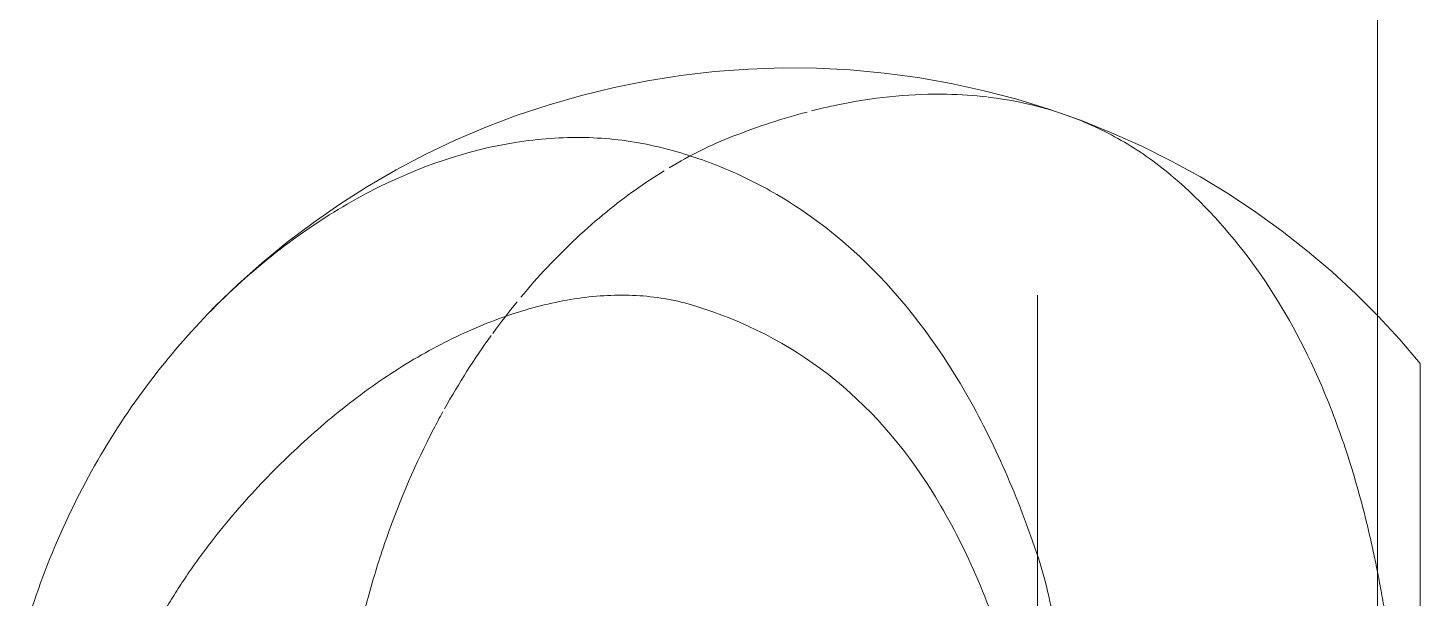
# Model space of a CAD drawing. Header units: millimetres. Extents: x -4000 to 187956, y -58990 to 162485.
# Drawn here: x 80281.7 to 80584, y 7578 to 7701.8 of the extents above; entities that cross this region are included whole.
import ezdxf

# ---------------------------------------------------------------- set-up
doc = ezdxf.new("R2010")
doc.units = ezdxf.units.MM
doc.layers.add('A-WALL', color=113, linetype='Continuous', lineweight=13)
doc.layers.add('P-SANR-FIXT', color=6, linetype='Continuous', lineweight=9)

# ---------------------------------------------------------------- blocks, each defined once
blk = doc.blocks.new('C307 - C307-V892-FFS - TANG 1')
at = {"layer": 'P-SANR-FIXT', "color": 253}
for p, q in [((-121.6, -83.09), (-96.2, -83.09)), ((-119.28, -83.09), (-93.12, -83.09)), ((-96.2, -83.09), (-92.36, -83.09)), ((-92.28, -83.09), (-77.2, -83.09)), ((-91.56, -83.09), (-90.1, -83.09)), ((-76.71, -83.09), (-42.56, -83.09))]:
    blk.add_line(p, q, dxfattribs=at)
at = {"layer": 'P-SANR-FIXT', "color": 254}
for p, q in [((-90.1, -83.09), (-73.05, -83.09)), ((-73.05, -83.09), (-45.61, -83.09))]:
    blk.add_line(p, q, dxfattribs=at)
at = {"layer": 'P-SANR-FIXT', "color": 252, "flags": 128}
blk.add_lwpolyline([(-106.75, 0), (-111.96, -4.44), (-117.02, -9.11)], dxfattribs=at)
blk.add_lwpolyline([(-106.75, 0), (-111.96, -4.44), (-117.02, -9.11)], dxfattribs=at)
at = {"layer": 'P-SANR-FIXT', "color": 250, "flags": 128}
for points in [[(-117.17, -9.26), (-121.91, -14), (-126.63, -19.11), (-131.17, -24.44), (-135.51, -29.97), (-139.64, -35.7), (-143.56, -41.62), (-147.25, -47.73), (-150.7, -54.01), (-153.91, -60.45), (-156.87, -67.05), (-159.56, -73.78), (-161.98, -80.64), (-164.13, -87.62), (-165.99, -94.7), (-167.56, -101.87), (-168.83, -109.11), (-169.81, -116.41), (-170.49, -123.75), (-170.86, -131.12), (-170.92, -138.5), (-170.69, -145.88), (-170.14, -153.23), (-169.3, -160.55), (-168.15, -167.82), (-166.71, -175.02), (-164.97, -182.14), (-162.95, -189.17), (-160.65, -196.08), (-158.07, -202.87), (-155.23, -209.53), (-152.13, -216.04), (-148.78, -222.39), (-145.19, -228.58), (-141.37, -234.58), (-137.33, -240.4), (-133.08, -246.02), (-128.63, -251.43), (-123.99, -256.64), (-119.17, -261.63), (-116.28, -264.43)], [(-117.17, -9.26), (-121.91, -14), (-126.63, -19.11), (-131.17, -24.44), (-135.51, -29.97), (-139.64, -35.7), (-143.56, -41.62), (-147.25, -47.73), (-150.7, -54.01), (-153.91, -60.45), (-156.87, -67.05), (-159.56, -73.78), (-160.63, -76.71)]]:
    blk.add_lwpolyline(points, dxfattribs=at)
at = {"layer": 'P-SANR-FIXT', "color": 252}
for points in [[(-105.94, 0), (-106.68, 0), (-106.91, 0), (-106.64, 0)], [(-105.94, 0), (-106.68, 0), (-106.91, 0), (-106.64, 0)], [(-103.1, 0), (-104.31, 0), (-105.26, 0), (-105.94, 0)]]:
    blk.add_open_spline(points, degree=3, dxfattribs=at)
at = {"layer": 'P-SANR-FIXT', "color": 90}
for points, knots in [([(-106.26, 0), (-105.93, 0), (-105.32, 0), (-104.45, 0), (-104.29, 0)], [-0.85574122, -0.85574122, -0.85574122, -0.85574122, -0.79166667, -0.77777778, -0.77777778, -0.77777778, -0.77777778]), ([(-106.26, 0), (-105.93, 0), (-105.32, 0), (-104.45, 0), (-104.29, 0)], [-0.85574122, -0.85574122, -0.85574122, -0.85574122, -0.79166667, -0.77777778, -0.77777778, -0.77777778, -0.77777778]), ([(-98.7, 0), (-98.43, 0), (-96.76, 0), (-94.84, 0), (-93.05, 0)], [-0.66535108, -0.66535108, -0.66535108, -0.66535108, -0.65277778, -0.58936848, -0.58936848, -0.58936848, -0.58936848]), ([(-98.7, 0), (-98.43, 0), (-96.76, 0), (-94.84, 0), (-93.05, 0)], [-0.66535108, -0.66535108, -0.66535108, -0.66535108, -0.65277778, -0.58936848, -0.58936848, -0.58936848, -0.58936848]), ([(-90.04, 0), (-88.75, 0), (-86.22, 0), (-82.17, 0), (-79.42, 0), (-77.99, 0)], [-0.5555556, -0.5555556, -0.5555556, -0.5555556, -0.5138889, -0.4791667, -0.4444444, -0.4444444, -0.4444444, -0.4444444]), ([(-90.04, 0), (-88.75, 0), (-86.22, 0), (-82.17, 0), (-79.42, 0), (-77.99, 0)], [-0.5555556, -0.5555556, -0.5555556, -0.5555556, -0.5138889, -0.4791667, -0.4444444, -0.4444444, -0.4444444, -0.4444444])]:
    blk.add_open_spline(points, degree=3, knots=knots, dxfattribs=at)
at = {"layer": 'P-SANR-FIXT', "color": 252}
for points, knots in [([(-13.76, 0), (-14.4, 0), (-15.87, 0), (-18.13, 0), (-20.53, 0), (-22.88, 0), (-25.95, 0), (-29.66, 0), (-33.22, 0), (-35.99, 0), (-38.7, 0), (-41.98, 0), (-45.72, 0), (-49.3, 0), (-52.77, 0), (-56.11, 0), (-60.37, 0), (-71.42, 0), (-86.21, 0), (-99.72, 0), (-104.58, 0), (-105.94, 0)], [-0.9346148, -0.9346148, -0.9346148, -0.9346148, -0.925, -0.9125, -0.9, -0.8875, -0.875, -0.85, -0.825, -0.8125, -0.8, -0.775, -0.75, -0.725, -0.7, -0.675, -0.65, -0.6, -0.4, -0.2, 0, 0, 0, 0]), ([(-13.76, 0), (-14.4, 0), (-15.87, 0), (-18.13, 0), (-20.53, 0), (-22.88, 0), (-25.95, 0), (-29.66, 0), (-33.22, 0), (-35.99, 0), (-38.7, 0), (-41.98, 0), (-45.72, 0), (-49.3, 0), (-52.77, 0), (-56.11, 0), (-60.37, 0), (-71.42, 0), (-86.21, 0), (-97.47, 0), (-101.89, 0), (-103.1, 0)], [-0.9346148, -0.9346148, -0.9346148, -0.9346148, -0.925, -0.9125, -0.9, -0.8875, -0.875, -0.85, -0.825, -0.8125, -0.8, -0.775, -0.75, -0.725, -0.7, -0.675, -0.65, -0.6, -0.4, -0.2, -0.1, -0.1, -0.1, -0.1]), ([(-61.23, -9.21), (-59.81, -8.93), (-56.94, -8.4), (-52.54, -7.63), (-48.75, -7.05), (-45.65, -6.61), (-43.28, -6.3), (-40.86, -6), (-37.6, -5.62), (-33.43, -5.17), (-28.27, -4.69), (-23.02, -4.32), (-19.44, -4.13), (-17.67, -4.05)], [-0.3, -0.3, -0.3, -0.3, -0.275, -0.25, -0.225, -0.2125, -0.2, -0.1875, -0.175, -0.15, -0.125, -0.1, -0.07606, -0.07606, -0.07606, -0.07606])]:
    blk.add_open_spline(points, degree=3, knots=knots, dxfattribs=at)
at = {"layer": 'P-SANR-FIXT', "color": 90}
for points in [[(-104.29, 0), (-103.64, 0), (-102.07, 0), (-99.97, 0), (-98.78, 0)], [(-104.29, 0), (-103.64, 0), (-102.07, 0), (-99.97, 0), (-98.78, 0)], [(-92.26, 0), (-91.55, 0), (-90.81, 0), (-90.04, 0)], [(-92.26, 0), (-91.55, 0), (-90.81, 0), (-90.04, 0)], [(-77.99, 0), (-76.84, 0), (-74.49, 0), (-70.74, 0), (-66.78, 0), (-64.02, 0), (-62.6, 0)], [(-77.99, 0), (-76.84, 0), (-74.49, 0), (-70.74, 0), (-66.78, 0), (-64.02, 0), (-62.6, 0)], [(-62.6, 0), (-61.18, 0), (-58.28, 0), (-53.71, 0), (-48.96, 0), (-45.69, 0), (-44.03, 0)], [(-62.6, 0), (-61.18, 0), (-58.28, 0), (-53.71, 0), (-48.96, 0), (-45.69, 0), (-44.03, 0)]]:
    blk.add_open_spline(points, degree=3, dxfattribs=at)
at = {"layer": 'P-SANR-FIXT', "color": 250}
for points, knots in [([(-147.16, -53.55), (-141.72, -47.21), (-129.3, -35.81), (-110.04, -24.61), (-92.23, -17.39), (-80.04, -13.58), (-70.88, -11.27), (-65.52, -10.07), (-62.8, -9.52), (-61.45, -9.25)], [-1, -1, -1, -1, -0.8, -0.6, -0.5, -0.4, -0.35, -0.325, -0.3013114, -0.3013114, -0.3013114, -0.3013114]), ([(-164.6, -93.8), (-163.85, -87.56), (-161.4, -77.25), (-155.14, -64.02), (-150.05, -56.92), (-147.16, -53.55)], [-0.4798381, -0.4798381, -0.4798381, -0.4798381, -0.2857143, -0.1428571, 0, 0, 0, 0]), ([(-64.5, -82.9), (-61.94, -82.05), (-56.43, -80.55), (-46.83, -78.83), (-37.17, -77.74), (-30.8, -77.31), (-28.03, -77.18)], [-1, -1, -1, -1, -0.75, -0.5, -0.25, -0.0639123, -0.0639123, -0.0639123, -0.0639123]), ([(-153.77, -165.4), (-152.7, -161.05), (-150.07, -152.66), (-142.66, -137.08), (-127.96, -117.62), (-106.5, -101.36), (-83.64, -89.89), (-71.08, -85.09), (-64.5, -82.9)], [-1, -1, -1, -1, -0.892857, -0.785714, -0.571429, -0.285714, -0.142857, 0, 0, 0, 0]), ([(-42.56, -89.71), (-49.43, -91.87), (-62.35, -96.73), (-84.84, -108.52), (-106.16, -127.44), (-115.97, -146.85), (-119.28, -157.53)], [0, 0, 0, 0, 0.166667, 0.333333, 0.666667, 1, 1, 1, 1]), ([(-50.95, -302.34), (-58.32, -300.04), (-72.45, -294.62), (-98.49, -280.39), (-125.49, -257.6), (-147.02, -226.12), (-155.27, -199.55), (-156.2, -179.46), (-154.88, -170), (-153.77, -165.4)], [-1, -1, -1, -1, -0.9, -0.8, -0.6, -0.4, -0.2, -0.1, 0, 0, 0, 0]), ([(-96.2, -234.93), (-92.96, -238.94), (-85.96, -246.76), (-76, -256.16), (-68.31, -262.34), (-63.73, -265.76), (-60.17, -268.21), (-56.51, -270.58), (-52.74, -272.88), (-48.87, -275.07), (-44.89, -277.11), (-40.79, -279.02), (-36.58, -280.82), (-32.28, -282.46), (-27.89, -283.89), (-23.39, -285.11), (-17.27, -286.53), (-9.5, -287.76), (0.02, -288.2), (9.53, -287.75), (17.29, -286.53), (23.41, -285.11), (27.89, -283.88), (32.28, -282.46), (36.59, -280.82), (40.79, -279.02), (44.89, -277.11), (48.87, -275.07), (52.74, -272.88), (56.51, -270.58), (60.78, -267.81), (65.49, -264.51), (70.53, -260.57), (75.36, -256.56), (79.96, -252.4), (84.34, -248.13), (89.91, -242.37), (93.77, -237.94), (96.2, -234.93)], [0, 0, 0, 0, 0.076923, 0.153846, 0.192308, 0.211538, 0.230769, 0.25, 0.269231, 0.288462, 0.307692, 0.326923, 0.346154, 0.365385, 0.384615, 0.403846, 0.423077, 0.461538, 0.5, 0.538462, 0.576923, 0.596154, 0.615385, 0.634615, 0.653846, 0.673077, 0.692308, 0.711538, 0.730769, 0.75, 0.769231, 0.798077, 0.826923, 0.855769, 0.884615, 0.913462, 0.942308, 1, 1, 1, 1])]:
    blk.add_open_spline(points, degree=3, knots=knots, dxfattribs=at)
at = {"layer": 'P-SANR-FIXT', "color": 253}
for points, knots in [([(-161.6, -132.2), (-162.19, -129.88), (-164.47, -119.75), (-165.64, -106.86), (-164.97, -96.88), (-164.63, -94)], [-0.848685, -0.848685, -0.848685, -0.848685, -0.7857143, -0.5714286, -0.4819819, -0.4819819, -0.4819819, -0.4819819]), ([(-121.14, -195.28), (-123.39, -193.41), (-130.16, -187.42), (-139.8, -177.11), (-145.99, -168.41), (-148.57, -164.2)], [-0.3858562, -0.3858562, -0.3858562, -0.3858562, -0.3333333, -0.2222222, -0.1201593, -0.1201593, -0.1201593, -0.1201593]), ([(-39.1, -232.22), (-40.73, -231.93), (-46.67, -230.78), (-56.85, -228.36), (-73.39, -223.17), (-86.46, -217.51), (-95.01, -212.91), (-96.23, -212.24)], [-0.8872569, -0.8872569, -0.8872569, -0.8872569, -0.8611111, -0.7916667, -0.7222222, -0.5833333, -0.559915, -0.559915, -0.559915, -0.559915])]:
    blk.add_open_spline(points, degree=3, knots=knots, dxfattribs=at)
for points in [[(-156.09, -149.22), (-158.22, -143.78), (-159.98, -138.41), (-161.36, -133.13)], [(-149.24, -163.09), (-151.98, -158.5), (-154.26, -153.88), (-156.09, -149.22)], [(-121.47, -169.48), (-121.74, -173.58), (-121.58, -177.8), (-121.01, -182.1)], [(-113.3, -201.38), (-115.65, -199.67), (-117.93, -197.91), (-120.13, -196.11)], [(-96.91, -211.86), (-102.5, -208.74), (-107.81, -205.35), (-112.81, -201.74)]]:
    blk.add_open_spline(points, degree=3, dxfattribs=at)
at = {"layer": 'P-SANR-FIXT', "color": 250}
for points in [[(-119.28, -157.53), (-120.47, -161.4), (-121.19, -165.38), (-121.47, -169.48)], [(-121.01, -182.1), (-120.44, -186.39), (-118.49, -195.13), (-113.31, -208.48), (-105.99, -221.88), (-99.68, -230.6), (-96.2, -234.93)]]:
    blk.add_open_spline(points, degree=3, dxfattribs=at)
blk = doc.blocks.new('C307 - C307-V945-FFS - TANG 1')
at = {"layer": 'P-SANR-FIXT', "color": 253}
for p, q in [((-121.6, -83.09), (-96.2, -83.09)), ((-119.28, -83.09), (-93.12, -83.09)), ((-96.2, -83.09), (-92.36, -83.09)), ((-92.28, -83.09), (-77.2, -83.09)), ((-91.56, -83.09), (-90.1, -83.09)), ((-76.71, -83.09), (-42.56, -83.09))]:
    blk.add_line(p, q, dxfattribs=at)
at = {"layer": 'P-SANR-FIXT', "color": 254}
for p, q in [((-90.1, -83.09), (-73.05, -83.09)), ((-73.05, -83.09), (-45.61, -83.09))]:
    blk.add_line(p, q, dxfattribs=at)
at = {"layer": 'P-SANR-FIXT', "color": 252, "flags": 128}
blk.add_lwpolyline([(-106.75, 0), (-111.96, -4.44), (-117.02, -9.11)], dxfattribs=at)
blk.add_lwpolyline([(-106.75, 0), (-111.96, -4.44), (-117.02, -9.11)], dxfattribs=at)
at = {"layer": 'P-SANR-FIXT', "color": 250, "flags": 128}
for points in [[(-117.17, -9.26), (-121.91, -14), (-126.63, -19.11), (-131.17, -24.44), (-135.51, -29.97), (-139.64, -35.7), (-143.56, -41.62), (-147.25, -47.73), (-150.7, -54.01), (-153.91, -60.45), (-156.87, -67.05), (-159.56, -73.78), (-161.98, -80.64), (-164.13, -87.62), (-165.99, -94.7), (-167.56, -101.87), (-168.83, -109.11), (-169.81, -116.41), (-170.49, -123.75), (-170.86, -131.12), (-170.92, -138.5), (-170.69, -145.88), (-170.14, -153.23), (-169.3, -160.55), (-168.15, -167.82), (-166.71, -175.02), (-164.97, -182.14), (-162.95, -189.17), (-160.65, -196.08), (-158.07, -202.87), (-155.23, -209.53), (-152.13, -216.04), (-148.78, -222.39), (-145.19, -228.58), (-141.37, -234.58), (-137.33, -240.4), (-133.08, -246.02), (-128.63, -251.43), (-123.99, -256.64), (-119.17, -261.63), (-116.28, -264.43)], [(-117.17, -9.26), (-121.91, -14), (-126.63, -19.11), (-131.17, -24.44), (-135.51, -29.97), (-139.64, -35.7), (-143.56, -41.62), (-147.25, -47.73), (-150.7, -54.01), (-153.91, -60.45), (-156.87, -67.05), (-159.56, -73.78), (-160.63, -76.71)]]:
    blk.add_lwpolyline(points, dxfattribs=at)
at = {"layer": 'P-SANR-FIXT', "color": 252}
blk.add_open_spline([(-105.94, 0), (-106.68, 0), (-106.91, 0), (-106.64, 0)], degree=3, dxfattribs=at)
blk.add_open_spline([(-105.94, 0), (-106.68, 0), (-106.91, 0), (-106.64, 0)], degree=3, dxfattribs=at)
at = {"layer": 'P-SANR-FIXT', "color": 90}
for points, knots in [([(-106.26, 0), (-105.93, 0), (-105.32, 0), (-104.45, 0), (-104.29, 0)], [-0.85574122, -0.85574122, -0.85574122, -0.85574122, -0.79166667, -0.77777778, -0.77777778, -0.77777778, -0.77777778]), ([(-106.26, 0), (-105.93, 0), (-105.32, 0), (-104.45, 0), (-104.29, 0)], [-0.85574122, -0.85574122, -0.85574122, -0.85574122, -0.79166667, -0.77777778, -0.77777778, -0.77777778, -0.77777778]), ([(-98.7, 0), (-98.43, 0), (-96.76, 0), (-94.84, 0), (-93.05, 0)], [-0.66535108, -0.66535108, -0.66535108, -0.66535108, -0.65277778, -0.58936848, -0.58936848, -0.58936848, -0.58936848]), ([(-98.7, 0), (-98.43, 0), (-96.76, 0), (-94.84, 0), (-93.05, 0)], [-0.66535108, -0.66535108, -0.66535108, -0.66535108, -0.65277778, -0.58936848, -0.58936848, -0.58936848, -0.58936848]), ([(-90.04, 0), (-88.75, 0), (-86.22, 0), (-82.17, 0), (-79.42, 0), (-77.99, 0)], [-0.5555556, -0.5555556, -0.5555556, -0.5555556, -0.5138889, -0.4791667, -0.4444444, -0.4444444, -0.4444444, -0.4444444]), ([(-90.04, 0), (-88.75, 0), (-86.22, 0), (-82.17, 0), (-79.42, 0), (-77.99, 0)], [-0.5555556, -0.5555556, -0.5555556, -0.5555556, -0.5138889, -0.4791667, -0.4444444, -0.4444444, -0.4444444, -0.4444444])]:
    blk.add_open_spline(points, degree=3, knots=knots, dxfattribs=at)
at = {"layer": 'P-SANR-FIXT', "color": 252}
for points, knots in [([(-13.76, 0), (-14.4, 0), (-15.87, 0), (-18.13, 0), (-20.53, 0), (-22.88, 0), (-25.95, 0), (-29.66, 0), (-33.22, 0), (-35.99, 0), (-38.7, 0), (-41.98, 0), (-45.72, 0), (-49.3, 0), (-52.77, 0), (-56.11, 0), (-60.37, 0), (-71.42, 0), (-86.21, 0), (-99.72, 0), (-104.58, 0), (-105.94, 0)], [-0.9346148, -0.9346148, -0.9346148, -0.9346148, -0.925, -0.9125, -0.9, -0.8875, -0.875, -0.85, -0.825, -0.8125, -0.8, -0.775, -0.75, -0.725, -0.7, -0.675, -0.65, -0.6, -0.4, -0.2, 0, 0, 0, 0]), ([(-13.76, 0), (-14.4, 0), (-15.87, 0), (-18.13, 0), (-20.53, 0), (-22.88, 0), (-25.95, 0), (-29.66, 0), (-33.22, 0), (-35.99, 0), (-38.7, 0), (-41.98, 0), (-45.72, 0), (-49.3, 0), (-52.77, 0), (-56.11, 0), (-60.37, 0), (-71.42, 0), (-86.21, 0), (-99.72, 0), (-104.58, 0), (-105.94, 0)], [-0.9346148, -0.9346148, -0.9346148, -0.9346148, -0.925, -0.9125, -0.9, -0.8875, -0.875, -0.85, -0.825, -0.8125, -0.8, -0.775, -0.75, -0.725, -0.7, -0.675, -0.65, -0.6, -0.4, -0.2, 0, 0, 0, 0]), ([(-61.23, -9.21), (-59.81, -8.93), (-56.94, -8.4), (-52.54, -7.63), (-48.75, -7.05), (-45.65, -6.61), (-43.28, -6.3), (-40.86, -6), (-37.6, -5.62), (-33.43, -5.17), (-28.27, -4.69), (-23.02, -4.32), (-19.44, -4.13), (-17.67, -4.05)], [-0.3, -0.3, -0.3, -0.3, -0.275, -0.25, -0.225, -0.2125, -0.2, -0.1875, -0.175, -0.15, -0.125, -0.1, -0.07606, -0.07606, -0.07606, -0.07606])]:
    blk.add_open_spline(points, degree=3, knots=knots, dxfattribs=at)
at = {"layer": 'P-SANR-FIXT', "color": 90}
for points in [[(-104.29, 0), (-103.64, 0), (-102.07, 0), (-99.97, 0), (-98.78, 0)], [(-104.29, 0), (-103.64, 0), (-102.07, 0), (-99.97, 0), (-98.78, 0)], [(-92.26, 0), (-91.55, 0), (-90.81, 0), (-90.04, 0)], [(-92.26, 0), (-91.55, 0), (-90.81, 0), (-90.04, 0)], [(-77.99, 0), (-76.84, 0), (-74.49, 0), (-70.74, 0), (-66.78, 0), (-64.02, 0), (-62.6, 0)], [(-77.99, 0), (-76.84, 0), (-74.49, 0), (-70.74, 0), (-66.78, 0), (-64.02, 0), (-62.6, 0)], [(-62.6, 0), (-61.18, 0), (-58.28, 0), (-53.71, 0), (-48.96, 0), (-45.69, 0), (-44.03, 0)], [(-62.6, 0), (-61.18, 0), (-58.28, 0), (-53.71, 0), (-48.96, 0), (-45.69, 0), (-44.03, 0)]]:
    blk.add_open_spline(points, degree=3, dxfattribs=at)
at = {"layer": 'P-SANR-FIXT', "color": 250}
for points, knots in [([(-147.16, -53.55), (-141.72, -47.21), (-129.3, -35.81), (-110.04, -24.61), (-92.23, -17.39), (-80.04, -13.58), (-70.88, -11.27), (-65.52, -10.07), (-62.8, -9.52), (-61.45, -9.25)], [-1, -1, -1, -1, -0.8, -0.6, -0.5, -0.4, -0.35, -0.325, -0.3013114, -0.3013114, -0.3013114, -0.3013114]), ([(-164.6, -93.8), (-163.85, -87.56), (-161.4, -77.25), (-155.14, -64.02), (-150.05, -56.92), (-147.16, -53.55)], [-0.4798381, -0.4798381, -0.4798381, -0.4798381, -0.2857143, -0.1428571, 0, 0, 0, 0]), ([(-64.5, -82.9), (-61.94, -82.05), (-56.43, -80.55), (-46.83, -78.83), (-37.17, -77.74), (-30.8, -77.31), (-28.03, -77.18)], [-1, -1, -1, -1, -0.75, -0.5, -0.25, -0.0639123, -0.0639123, -0.0639123, -0.0639123]), ([(-153.77, -165.4), (-152.7, -161.05), (-150.07, -152.66), (-142.66, -137.08), (-127.96, -117.62), (-106.5, -101.36), (-83.64, -89.89), (-71.08, -85.09), (-64.5, -82.9)], [-1, -1, -1, -1, -0.892857, -0.785714, -0.571429, -0.285714, -0.142857, 0, 0, 0, 0]), ([(-42.56, -89.71), (-49.43, -91.87), (-62.35, -96.73), (-84.84, -108.52), (-106.16, -127.44), (-115.97, -146.85), (-119.28, -157.53)], [0, 0, 0, 0, 0.166667, 0.333333, 0.666667, 1, 1, 1, 1]), ([(-50.95, -302.34), (-58.32, -300.04), (-72.45, -294.62), (-98.49, -280.39), (-125.49, -257.6), (-147.02, -226.12), (-155.27, -199.55), (-156.2, -179.46), (-154.88, -170), (-153.77, -165.4)], [-1, -1, -1, -1, -0.9, -0.8, -0.6, -0.4, -0.2, -0.1, 0, 0, 0, 0]), ([(-96.2, -234.93), (-92.96, -238.94), (-85.96, -246.76), (-76, -256.16), (-68.31, -262.34), (-63.73, -265.76), (-60.17, -268.21), (-56.51, -270.58), (-52.74, -272.88), (-48.87, -275.07), (-44.89, -277.11), (-40.79, -279.02), (-36.58, -280.82), (-32.28, -282.46), (-27.89, -283.89), (-23.39, -285.11), (-17.27, -286.53), (-9.5, -287.76), (0.02, -288.2), (9.53, -287.75), (17.29, -286.53), (23.41, -285.11), (27.89, -283.88), (32.28, -282.46), (36.59, -280.82), (40.79, -279.02), (44.89, -277.11), (48.87, -275.07), (52.74, -272.88), (56.51, -270.58), (60.78, -267.81), (65.49, -264.51), (70.53, -260.57), (75.36, -256.56), (79.96, -252.4), (84.34, -248.13), (89.91, -242.37), (93.77, -237.94), (96.2, -234.93)], [0, 0, 0, 0, 0.076923, 0.153846, 0.192308, 0.211538, 0.230769, 0.25, 0.269231, 0.288462, 0.307692, 0.326923, 0.346154, 0.365385, 0.384615, 0.403846, 0.423077, 0.461538, 0.5, 0.538462, 0.576923, 0.596154, 0.615385, 0.634615, 0.653846, 0.673077, 0.692308, 0.711538, 0.730769, 0.75, 0.769231, 0.798077, 0.826923, 0.855769, 0.884615, 0.913462, 0.942308, 1, 1, 1, 1])]:
    blk.add_open_spline(points, degree=3, knots=knots, dxfattribs=at)
at = {"layer": 'P-SANR-FIXT', "color": 253}
for points, knots in [([(-161.6, -132.2), (-162.19, -129.88), (-164.47, -119.75), (-165.64, -106.86), (-164.97, -96.88), (-164.63, -94)], [-0.848685, -0.848685, -0.848685, -0.848685, -0.7857143, -0.5714286, -0.4819819, -0.4819819, -0.4819819, -0.4819819]), ([(-121.14, -195.28), (-123.39, -193.41), (-130.16, -187.42), (-139.8, -177.11), (-145.99, -168.41), (-148.57, -164.2)], [-0.3858562, -0.3858562, -0.3858562, -0.3858562, -0.3333333, -0.2222222, -0.1201593, -0.1201593, -0.1201593, -0.1201593]), ([(-39.1, -232.22), (-40.73, -231.93), (-46.67, -230.78), (-56.85, -228.36), (-73.39, -223.17), (-86.46, -217.51), (-95.01, -212.91), (-96.23, -212.24)], [-0.8872569, -0.8872569, -0.8872569, -0.8872569, -0.8611111, -0.7916667, -0.7222222, -0.5833333, -0.559915, -0.559915, -0.559915, -0.559915])]:
    blk.add_open_spline(points, degree=3, knots=knots, dxfattribs=at)
for points in [[(-156.09, -149.22), (-158.22, -143.78), (-159.98, -138.41), (-161.36, -133.13)], [(-149.24, -163.09), (-151.98, -158.5), (-154.26, -153.88), (-156.09, -149.22)], [(-121.47, -169.48), (-121.74, -173.58), (-121.58, -177.8), (-121.01, -182.1)], [(-113.3, -201.38), (-115.65, -199.67), (-117.93, -197.91), (-120.13, -196.11)], [(-96.91, -211.86), (-102.5, -208.74), (-107.81, -205.35), (-112.81, -201.74)]]:
    blk.add_open_spline(points, degree=3, dxfattribs=at)
at = {"layer": 'P-SANR-FIXT', "color": 250}
for points in [[(-119.28, -157.53), (-120.47, -161.4), (-121.19, -165.38), (-121.47, -169.48)], [(-121.01, -182.1), (-120.44, -186.39), (-118.49, -195.13), (-113.31, -208.48), (-105.99, -221.88), (-99.68, -230.6), (-96.2, -234.93)]]:
    blk.add_open_spline(points, degree=3, dxfattribs=at)
blk = doc.blocks.new('CMF2_NHAXUONG_A_rvt-1-FFS - TANG 1')
at = {"layer": 'A-WALL', "color": 50, "lineweight": 15}
for p, q in [((80574.79, 7110.1), (80574.79, 7910.1)), ((80574.79, 7636.83), (80574.79, 7635.22)), ((80574.79, 7634.98), (80574.79, 7632.46)), ((80574.79, 7632.08), (80574.79, 7627.26)), ((80574.79, 7626.83), (80574.79, 7623.56)), ((80574.79, 7622.8), (80574.79, 7614.52)), ((80574.79, 7613.88), (80574.79, 7596.83)), ((80574.79, 7596.1), (80574.79, 7583.4)), ((80574.79, 7583.4), (80574.79, 7578.3))]:
    blk.add_line(p, q, dxfattribs=at)
at = {"layer": 'A-WALL', "color": 35, "lineweight": 15}
blk.add_line((80574.79, 7910.1), (80574.79, 7637.82), dxfattribs=at)
at = {"layer": 'P-SANR-FIXT', "color": 250, "lineweight": 9}
for name, rotation in [('C307 - C307-V892-FFS - TANG 1', 269.9999999999983), ('C307 - C307-V945-FFS - TANG 1', 269.9999999999976)]:
    blk.add_blockref(name, (80584.05, 7522.17), dxfattribs=dict(at, rotation=rotation))

msp = doc.modelspace()

# ---------------------------------------------------------------- block references
at = {"lineweight": 5}
msp.add_blockref('CMF2_NHAXUONG_A_rvt-1-FFS - TANG 1', (0, 0), dxfattribs=at)

doc.saveas('drawing.dxf')
